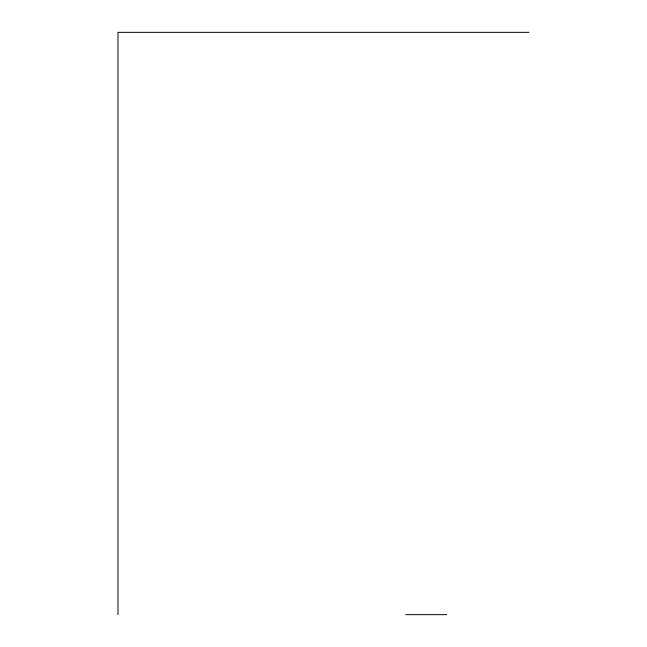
<?xml version="1.0" encoding="UTF-8"?>
<svg xmlns="http://www.w3.org/2000/svg" width="647" height="647" viewBox="0 0 647 647"><rect width="100%" height="100%" fill="white"/><g stroke="black" fill="none" stroke-linecap="round" stroke-linejoin="round"><path stroke-width="0.97" d="M529.02 32.35L117.98 32.35L117.98 614.65M405.709 614.65L446.81 614.65"/></g></svg>
